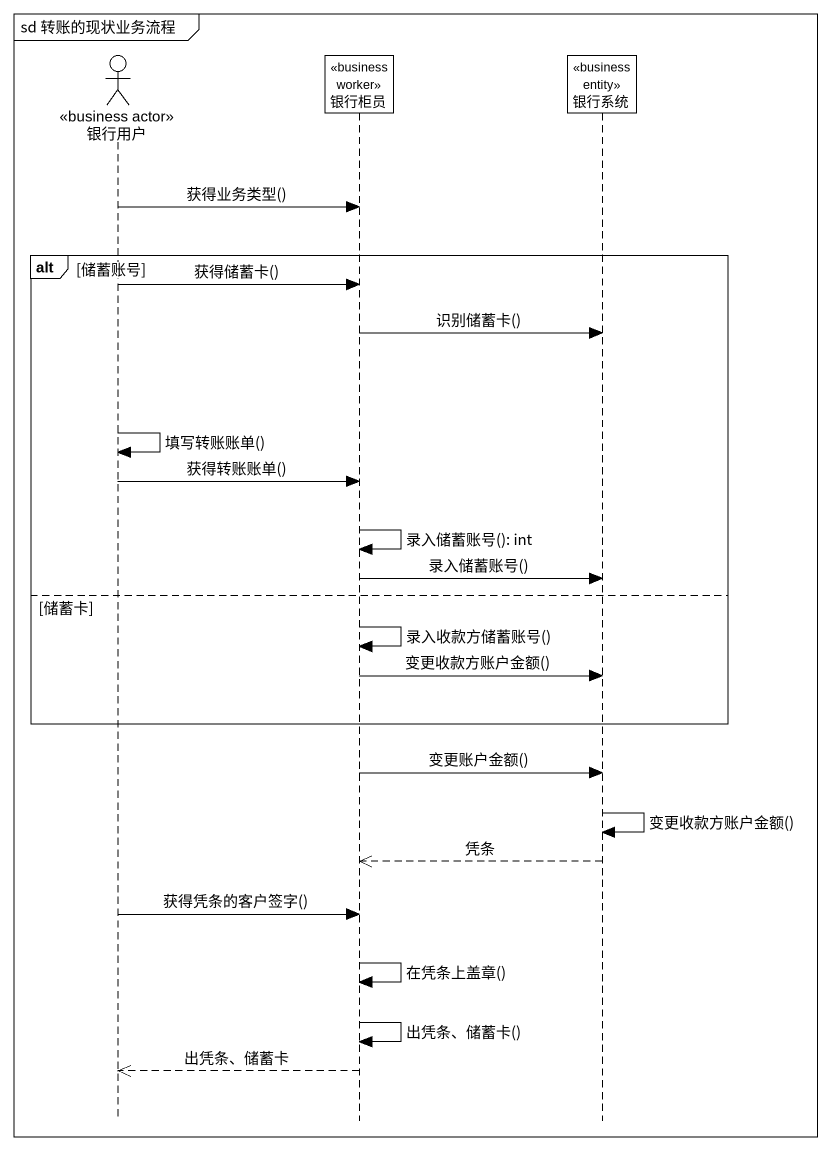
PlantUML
@startuml
mainframe sd 转账的现状业务流程
hide footbox
actor 银行用户 <<business actor>>
participant 银行柜员 <<business worker>>
participant 银行系统 <<business entity>>

银行用户 -> 银行柜员 : 获得业务类型()
alt 储蓄账号
  银行用户 -> 银行柜员 : 获得储蓄卡()
  银行柜员 -> 银行系统 : 识别储蓄卡()
  银行用户 -> 银行用户 : 填写转账账单()
  银行用户 -> 银行柜员 : 获得转账账单()
  银行柜员 -> 银行柜员 : 录入储蓄账号(): int
  银行柜员 -> 银行系统 : 录入储蓄账号()
else 储蓄卡
  银行柜员 -> 银行柜员 : 录入收款方储蓄账号()
  银行柜员 -> 银行系统 : 变更收款方账户金额()
end
银行柜员 -> 银行系统 : 变更账户金额()
银行系统 -> 银行系统 : 变更收款方账户金额()
银行系统 -->> 银行柜员 : 凭条
银行用户 -> 银行柜员 : 获得凭条的客户签字()
银行柜员 -> 银行柜员 : 在凭条上盖章()
银行柜员 -> 银行柜员 : 出凭条、储蓄卡()
银行柜员 -->> 银行用户 : 出凭条、储蓄卡
@enduml
